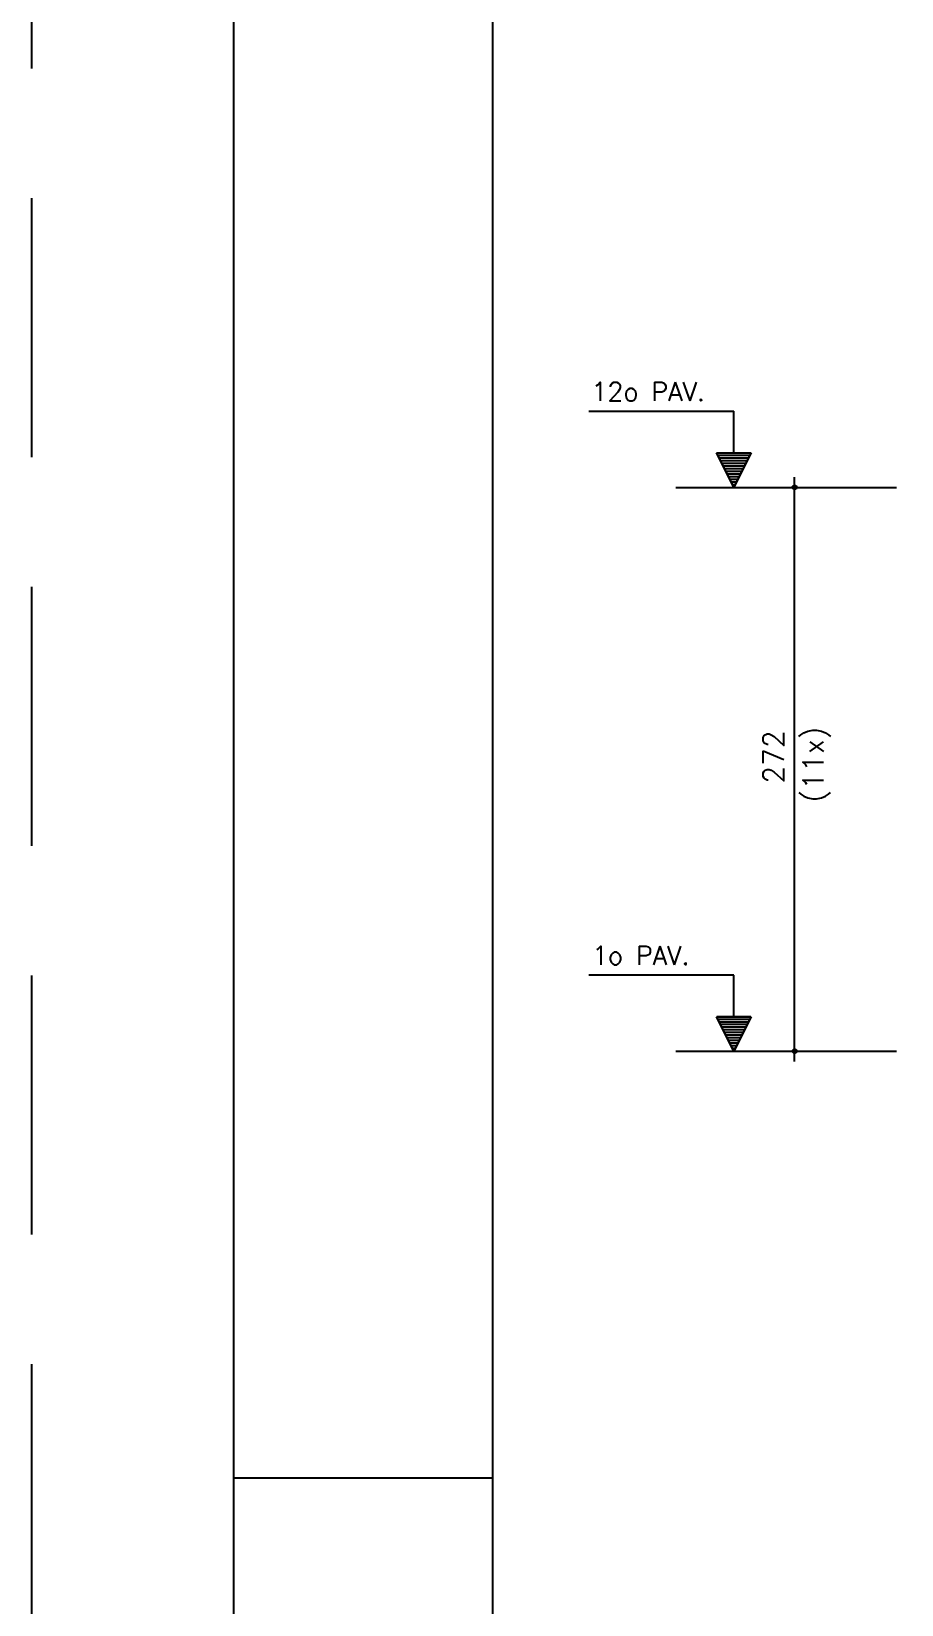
# Model space of a CAD drawing. Extents: x -1.9 to 86, y -1.5 to 60.9.
# Drawn here: x -1.95 to 6.45, y 13.63 to 28.81 of the extents above; entities that cross this region are included whole.
import ezdxf

# ---------------------------------------------------------------- set-up
doc = ezdxf.new("R2010")
doc.units = 0
doc.header["$MEASUREMENT"] = 0
doc.linetypes.add('HIDDEN', pattern=[0.375, 0.25, -0.125])
doc.layers.get('0').update_dxf_attribs({"linetype": 'CONTINUOUS'})
doc.layers.get('Defpoints').update_dxf_attribs({"linetype": 'CONTINUOUS'})
for name, color, linetype in [('ARQ_FOLHA', 7, 'CONTINUOUS'), ('PENA_01', 1, 'CONTINUOUS'), ('PENA_02', 2, 'CONTINUOUS'), ('PENA_03', 3, 'CONTINUOUS')]:
    doc.layers.add(name, color=color, linetype=linetype)
doc.styles.get("Standard").update_dxf_attribs({"font": 'ROMANS.SHX'})

# ---------------------------------------------------------------- blocks, each defined once
blk = doc.blocks.new('FOLHA A1 - 841 X 594')
at = {"layer": 'ARQ_FOLHA', "color": 1}
blk.add_line((-816, 148.5), (-841, 148.5), dxfattribs=at)
for points in [[(-841, 0), (0, 0), (0, 594), (-841, 594)], [(-816, 10), (-10, 10), (-10, 584), (-816, 584)]]:
    blk.add_lwpolyline(points, close=True, dxfattribs=at)
at = {"layer": 'Defpoints', "color": 8, "linetype": 'HIDDEN', "ltscale": 100}
blk.add_lwpolyline([(-860.5, 609.5), (-860.5, -15.5), (19.5, -15.5), (19.5, 609.5)], close=True, dxfattribs=at)
blk = doc.blocks.new('*U24')
blk.add_blockref('FOLHA A1 - 841 X 594', (0, 0))

msp = doc.modelspace()

# ---------------------------------------------------------------- linework, layer by layer
at = {"layer": 'PENA_01', "linetype": 'Continuous'}
for p, q in [((4.27, 24.409), (6.401, 24.409)), ((4.27, 18.969), (6.401, 18.969))]:
    msp.add_line(p, q, dxfattribs=at)
at = {"layer": 'PENA_02', "linetype": 'Continuous'}
for centre, radius in [((5.416, 24.409), 0.02), ((5.416, 24.409), 0.01), ((5.416, 18.969), 0.02), ((5.416, 18.969), 0.01)]:
    msp.add_circle(centre, radius, dxfattribs=at)
at = {"layer": 'PENA_03', "linetype": 'Continuous'}
for p, q in [((4.829, 25.141), (3.429, 25.141)), ((4.829, 24.741), (4.829, 25.141)), ((4.831, 24.741), (4.831, 25.143)), ((4.83, 24.409), (4.664, 24.741)), ((4.664, 24.741), (4.829, 24.741)), ((4.83, 24.413), (4.666, 24.74)), ((4.994, 24.74), (4.666, 24.74)), ((4.983, 24.716), (4.677, 24.716)), ((4.97, 24.69), (4.69, 24.69)), ((4.958, 24.665), (4.702, 24.665)), ((4.945, 24.639), (4.715, 24.639)), ((4.932, 24.614), (4.728, 24.614)), ((4.996, 24.741), (4.83, 24.409)), ((4.994, 24.74), (4.83, 24.413)), ((4.831, 24.741), (4.996, 24.741)), ((4.919, 24.588), (4.741, 24.588)), ((4.907, 24.563), (4.753, 24.563)), ((4.894, 24.537), (4.766, 24.537)), ((4.881, 24.512), (4.779, 24.512)), ((4.868, 24.486), (4.792, 24.486)), ((4.855, 24.461), (4.804, 24.461)), ((5.416, 18.869), (5.416, 24.509)), ((4.843, 24.435), (4.817, 24.435)), ((4.829, 19.701), (3.429, 19.701)), ((4.829, 19.301), (4.829, 19.701)), ((4.831, 19.301), (4.831, 19.703)), ((4.83, 18.969), (4.664, 19.301)), ((4.664, 19.301), (4.829, 19.301)), ((4.83, 18.973), (4.666, 19.3)), ((4.994, 19.3), (4.666, 19.3)), ((4.996, 19.301), (4.83, 18.969)), ((4.994, 19.3), (4.83, 18.973)), ((4.831, 19.301), (4.996, 19.301)), ((4.983, 19.276), (4.677, 19.276)), ((4.97, 19.25), (4.69, 19.25)), ((4.958, 19.225), (4.702, 19.225)), ((4.945, 19.199), (4.715, 19.199)), ((4.932, 19.174), (4.728, 19.174)), ((4.919, 19.148), (4.741, 19.148)), ((4.907, 19.123), (4.753, 19.123)), ((4.894, 19.097), (4.766, 19.097)), ((4.881, 19.072), (4.779, 19.072)), ((4.868, 19.046), (4.792, 19.046)), ((4.855, 19.021), (4.804, 19.021)), ((4.843, 18.995), (4.817, 18.995))]:
    msp.add_line(p, q, dxfattribs=at)

# ---------------------------------------------------------------- block references
at = {"xscale": 0.09999999999999938, "yscale": 0.09999999999999938, "zscale": 0.09999999999999938}
msp.add_blockref('*U24', (84.1, 0), dxfattribs=at)

# ---------------------------------------------------------------- texts
at = {"layer": 'PENA_03', "linetype": 'Continuous'}
for s, p in [('12o PAV.', (3.455, 25.243)), ('1o PAV.', (3.46, 19.803))]:
    msp.add_text(s, height=0.18, dxfattribs=at).set_placement(p)
for s, p in [('272', (5.314, 21.551)), ('(11x)', (5.696, 21.371))]:
    msp.add_text(s, height=0.2, rotation=90, dxfattribs=at).set_placement(p)

doc.saveas('drawing.dxf')
